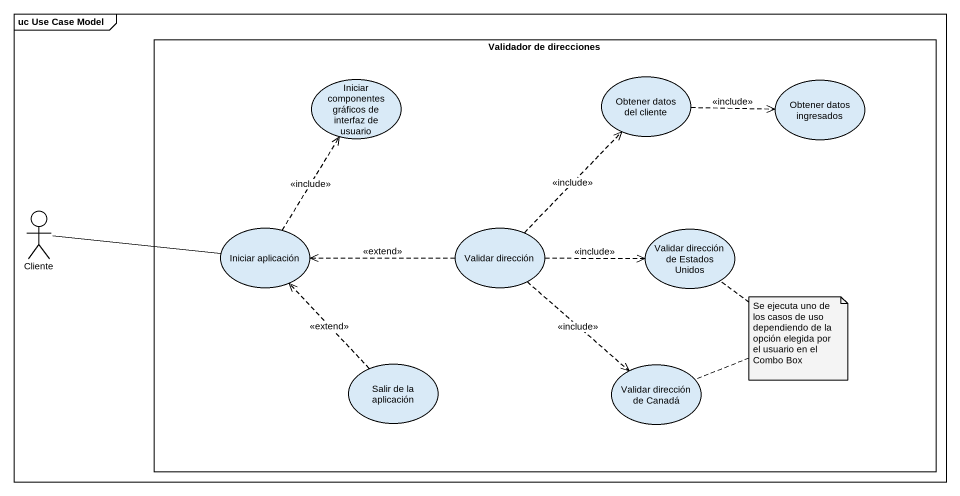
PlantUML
@startuml
mainframe uc Use Case Model
rectangle "Validador de direcciones" as Validador_de_direcciones {
  usecase "Iniciar componentes gráficos de interfaz de usuario" as Iniciar_componentes
  usecase "Obtener datos del cliente" as Obtener_datos_del_cliente
  usecase "Obtener datos ingresados" as Obtener_datos_ingresados
  usecase "Iniciar aplicación" as Iniciar_aplicación
  usecase "Validar dirección" as Validar_dirección
  usecase "Validar dirección de Estados Unidos" as Validar_dirección_de
  usecase "Salir de la aplicación" as Salir_de_la_aplicación
  usecase "Validar dirección de Canadá" as Validar_dirección_de_Canadá
}
actor Cliente
Obtener_datos_del_cliente .right.> Obtener_datos_ingresados : <<include>>
Cliente -right- Iniciar_aplicación
Iniciar_aplicación .up.> Iniciar_componentes : <<include>>
Validar_dirección .up.> Obtener_datos_del_cliente : <<include>>
Validar_dirección .left.> Iniciar_aplicación : <<extend>>
Validar_dirección .right.> Validar_dirección_de : <<include>>
Validar_dirección ..> Validar_dirección_de_Canadá : <<include>>
Salir_de_la_aplicación .up.> Iniciar_aplicación : <<extend>>
note as N1
  Se ejecuta uno de los casos de uso dependiendo de la opción elegida por el usuario en el Combo Box
end note
N1 .. Validar_dirección_de
N1 .. Validar_dirección_de_Canadá
@enduml
